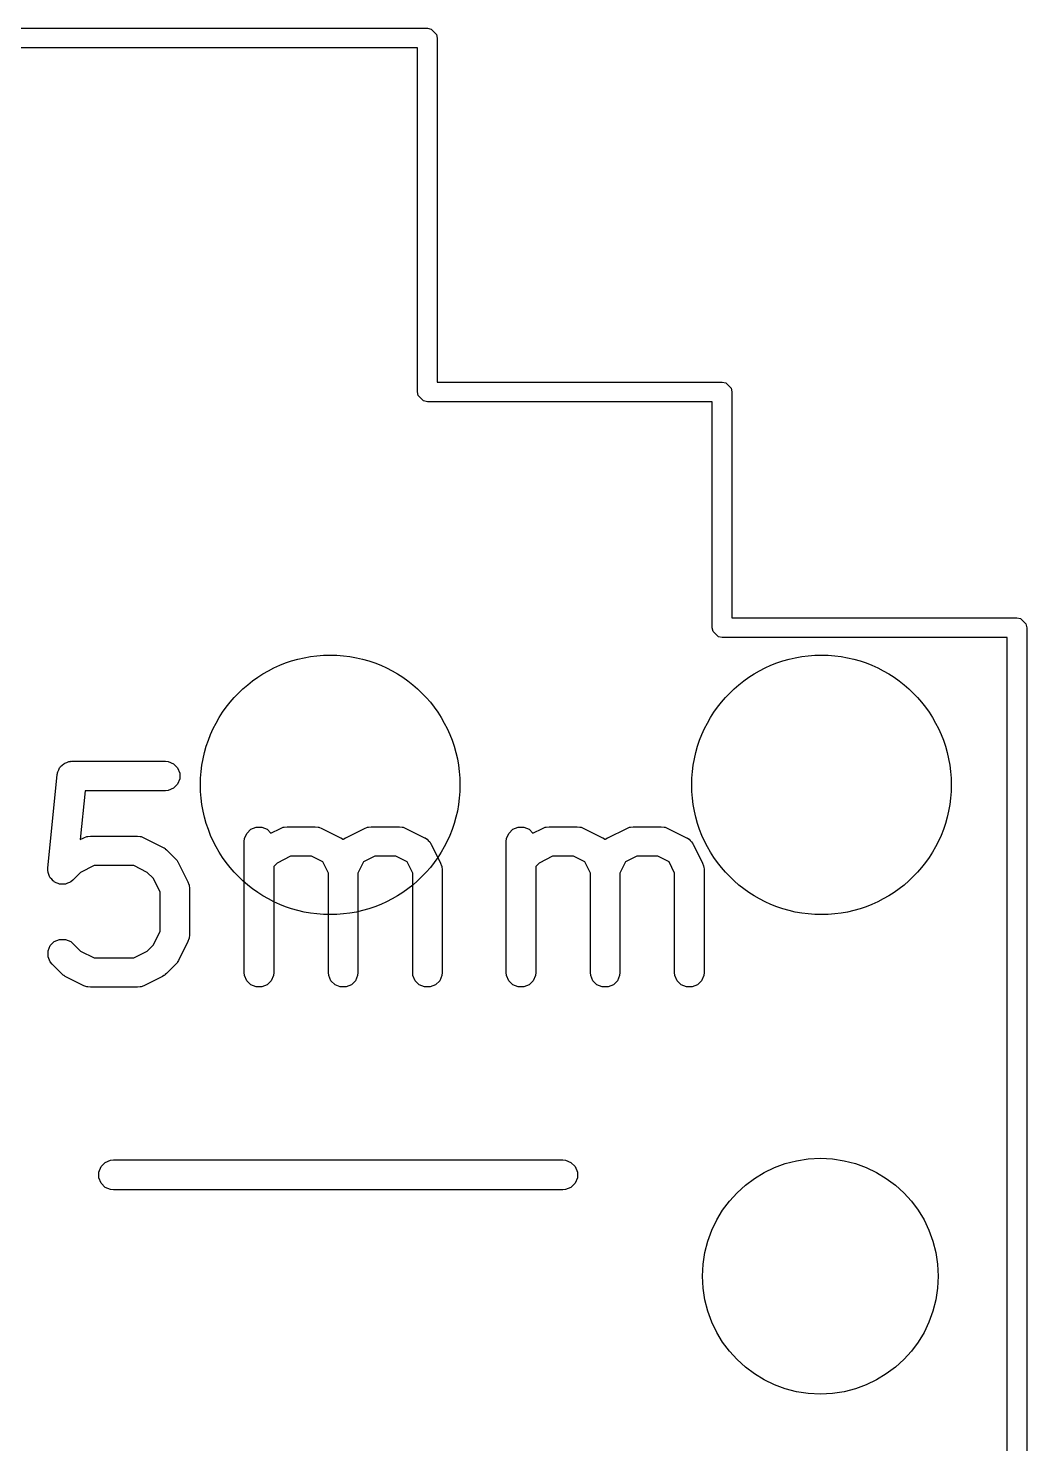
# Model space of a CAD drawing. Extents: x 0.58 to 7.69, y -5.21 to -0.56.
# Drawn here: x 3.5812 to 3.7813, y -0.9981 to -0.7146 of the extents above; entities that cross this region are included whole.
import ezdxf

# ---------------------------------------------------------------- set-up
doc = ezdxf.new("R2010")
doc.units = 0
doc.header["$MEASUREMENT"] = 0
doc.layers.add('BLACK', color=7, linetype='CONTINUOUS')

msp = doc.modelspace()

# ---------------------------------------------------------------- linework, layer by layer
at = {"layer": 'BLACK', "linetype": 'CONTINUOUS'}
for p, q in [((3.42498, -0.71457), (3.6612, -0.71457)), ((3.6612, -0.71457), (3.66195, -0.71472)), ((3.66195, -0.71472), (3.66302, -0.71578)), ((3.66302, -0.71578), (3.66317, -0.71654)), ((3.66317, -0.71654), (3.66317, -0.78543)), ((3.65923, -0.7185), (3.42695, -0.7185)), ((3.65923, -0.7874), (3.65923, -0.7185)), ((3.66317, -0.78543), (3.72026, -0.78543)), ((3.72026, -0.78543), (3.72101, -0.78558)), ((3.65938, -0.78815), (3.65923, -0.7874)), ((3.66045, -0.78922), (3.65938, -0.78815)), ((3.72101, -0.78558), (3.72207, -0.78665)), ((3.72207, -0.78665), (3.72222, -0.7874)), ((3.72222, -0.7874), (3.72222, -0.83268)), ((3.6612, -0.78937), (3.66045, -0.78922)), ((3.71829, -0.78937), (3.6612, -0.78937)), ((3.71829, -0.83465), (3.71829, -0.78937)), ((3.72222, -0.83268), (3.77931, -0.83268)), ((3.77931, -0.83268), (3.78006, -0.83283)), ((3.78006, -0.83283), (3.78113, -0.83389)), ((3.71844, -0.8354), (3.71829, -0.83465)), ((3.7195, -0.83646), (3.71844, -0.8354)), ((3.72026, -0.83661), (3.7195, -0.83646)), ((3.78113, -0.83389), (3.78128, -0.83465)), ((3.78128, -0.83465), (3.78128, -1.26772)), ((3.77734, -0.83661), (3.72026, -0.83661)), ((3.77734, -1.26575), (3.77734, -0.83661)), ((3.58801, -0.86221), (3.58832, -0.86191)), ((3.58832, -0.86191), (3.58846, -0.86185)), ((3.58846, -0.86185), (3.58857, -0.86176)), ((3.58857, -0.86176), (3.58898, -0.86163)), ((3.58898, -0.86163), (3.58938, -0.86147)), ((3.58938, -0.86147), (3.5896, -0.86145)), ((3.5896, -0.86145), (3.58967, -0.86142)), ((3.58967, -0.86142), (3.58975, -0.86143)), ((3.58975, -0.86143), (3.58996, -0.86141)), ((3.58996, -0.86141), (3.60871, -0.86141)), ((3.60871, -0.86141), (3.60928, -0.86147)), ((3.60928, -0.86147), (3.61035, -0.86191)), ((3.61035, -0.86191), (3.61116, -0.86272)), ((3.58515, -0.88282), (3.58702, -0.86407)), ((3.58702, -0.86407), (3.58706, -0.86386)), ((3.58706, -0.86379), (3.58709, -0.86372)), ((3.58706, -0.86386), (3.58706, -0.86379)), ((3.58709, -0.86372), (3.58714, -0.8635)), ((3.58714, -0.8635), (3.58734, -0.86312)), ((3.58734, -0.86312), (3.5875, -0.86272)), ((3.5875, -0.86272), (3.58761, -0.86262)), ((3.58761, -0.86262), (3.58768, -0.86249)), ((3.58768, -0.86249), (3.58801, -0.86221)), ((3.61116, -0.86272), (3.6116, -0.86379)), ((3.6116, -0.86379), (3.6116, -0.86494)), ((3.59263, -0.86732), (3.59165, -0.87709)), ((3.60871, -0.86732), (3.59263, -0.86732)), ((3.60928, -0.86726), (3.60871, -0.86732)), ((3.61035, -0.86682), (3.60928, -0.86726)), ((3.61116, -0.866), (3.61035, -0.86682)), ((3.6116, -0.86494), (3.61116, -0.866)), ((3.62456, -0.87691), (3.625, -0.87585)), ((3.625, -0.87585), (3.62581, -0.87503)), ((3.62581, -0.87503), (3.62688, -0.87459)), ((3.62688, -0.87459), (3.62803, -0.87459)), ((3.62803, -0.87459), (3.6291, -0.87503)), ((3.6291, -0.87503), (3.62986, -0.87579)), ((3.62986, -0.87579), (3.63176, -0.87485)), ((3.63176, -0.87485), (3.6323, -0.87464)), ((3.6323, -0.87464), (3.63241, -0.87463)), ((3.63241, -0.87463), (3.6325, -0.87459)), ((3.6325, -0.87459), (3.63308, -0.87453)), ((3.63308, -0.87453), (3.6387, -0.87453)), ((3.6387, -0.87453), (3.63928, -0.87459)), ((3.63928, -0.87459), (3.63938, -0.87463)), ((3.63938, -0.87463), (3.63948, -0.87464)), ((3.63948, -0.87464), (3.64002, -0.87485)), ((3.64002, -0.87485), (3.64377, -0.87672)), ((3.64488, -0.87672), (3.64863, -0.87485)), ((3.64863, -0.87485), (3.64917, -0.87464)), ((3.64917, -0.87464), (3.64928, -0.87463)), ((3.64928, -0.87463), (3.64938, -0.87459)), ((3.64938, -0.87459), (3.64995, -0.87453)), ((3.64995, -0.87453), (3.65558, -0.87453)), ((3.65558, -0.87453), (3.65615, -0.87459)), ((3.65615, -0.87459), (3.65625, -0.87463)), ((3.65625, -0.87463), (3.65636, -0.87464)), ((3.65636, -0.87464), (3.6569, -0.87485)), ((3.6569, -0.87485), (3.66065, -0.87672)), ((3.67705, -0.87691), (3.67749, -0.87585)), ((3.67749, -0.87585), (3.67831, -0.87503)), ((3.67831, -0.87503), (3.67937, -0.87459)), ((3.67937, -0.87459), (3.68052, -0.87459)), ((3.68052, -0.87459), (3.68159, -0.87503)), ((3.68159, -0.87503), (3.68235, -0.87579)), ((3.68235, -0.87579), (3.68425, -0.87485)), ((3.68425, -0.87485), (3.68479, -0.87464)), ((3.68479, -0.87464), (3.6849, -0.87463)), ((3.6849, -0.87463), (3.685, -0.87459)), ((3.685, -0.87459), (3.68557, -0.87453)), ((3.68557, -0.87453), (3.6912, -0.87453)), ((3.6912, -0.87453), (3.69177, -0.87459)), ((3.69177, -0.87459), (3.69187, -0.87463)), ((3.69187, -0.87463), (3.69198, -0.87464)), ((3.69198, -0.87464), (3.69252, -0.87485)), ((3.69252, -0.87485), (3.69627, -0.87672)), ((3.69738, -0.87672), (3.70113, -0.87485)), ((3.70113, -0.87485), (3.70167, -0.87464)), ((3.70167, -0.87464), (3.70177, -0.87463)), ((3.70177, -0.87463), (3.70187, -0.87459)), ((3.70187, -0.87459), (3.70245, -0.87453)), ((3.70245, -0.87453), (3.70807, -0.87453)), ((3.70807, -0.87453), (3.70865, -0.87459)), ((3.70865, -0.87459), (3.70874, -0.87463)), ((3.70874, -0.87463), (3.70885, -0.87464)), ((3.70885, -0.87464), (3.70939, -0.87485)), ((3.70939, -0.87485), (3.71314, -0.87672)), ((3.59165, -0.87709), (3.59239, -0.87672)), ((3.59239, -0.87672), (3.59293, -0.87651)), ((3.59293, -0.87651), (3.59304, -0.87651)), ((3.59304, -0.87651), (3.59313, -0.87647)), ((3.59313, -0.87647), (3.59371, -0.87641)), ((3.59371, -0.87641), (3.60308, -0.87641)), ((3.60308, -0.87641), (3.60366, -0.87647)), ((3.60366, -0.87647), (3.60376, -0.87651)), ((3.60376, -0.87651), (3.60386, -0.87651)), ((3.60386, -0.87651), (3.6044, -0.87672)), ((3.6044, -0.87672), (3.60815, -0.87859)), ((3.60815, -0.87859), (3.6084, -0.87875)), ((3.6084, -0.87875), (3.60847, -0.87878)), ((3.60847, -0.87878), (3.60855, -0.87885)), ((3.60855, -0.87885), (3.60864, -0.8789)), ((3.60864, -0.8789), (3.60869, -0.87896)), ((3.60869, -0.87896), (3.60892, -0.87915)), ((3.6245, -0.87749), (3.62456, -0.87691)), ((3.6245, -0.90373), (3.6245, -0.87749)), ((3.64377, -0.87672), (3.64387, -0.87678)), ((3.64387, -0.87678), (3.64392, -0.8768)), ((3.64392, -0.8768), (3.64397, -0.87684)), ((3.64397, -0.87684), (3.64426, -0.87703)), ((3.64426, -0.87703), (3.64433, -0.8771)), ((3.64433, -0.8771), (3.64439, -0.87703)), ((3.64439, -0.87703), (3.64468, -0.87684)), ((3.64468, -0.87684), (3.64474, -0.8768)), ((3.64474, -0.8768), (3.64479, -0.87678)), ((3.64479, -0.87678), (3.64488, -0.87672)), ((3.66065, -0.87672), (3.66074, -0.87678)), ((3.66074, -0.87678), (3.66079, -0.8768)), ((3.66079, -0.8768), (3.66084, -0.87684)), ((3.66084, -0.87684), (3.66114, -0.87703)), ((3.66114, -0.87703), (3.66138, -0.87731)), ((3.66138, -0.87731), (3.66166, -0.87755)), ((3.66166, -0.87755), (3.66184, -0.87784)), ((3.66184, -0.87784), (3.66189, -0.8779)), ((3.66189, -0.8779), (3.66191, -0.87794)), ((3.66191, -0.87794), (3.66197, -0.87804)), ((3.66197, -0.87804), (3.66384, -0.88179)), ((3.677, -0.87749), (3.67705, -0.87691)), ((3.677, -0.90373), (3.677, -0.87749)), ((3.69627, -0.87672), (3.69636, -0.87678)), ((3.69636, -0.87678), (3.69641, -0.8768)), ((3.69641, -0.8768), (3.69647, -0.87684)), ((3.69647, -0.87684), (3.69676, -0.87703)), ((3.69676, -0.87703), (3.69682, -0.8771)), ((3.69682, -0.8771), (3.69689, -0.87703)), ((3.69689, -0.87703), (3.69718, -0.87684)), ((3.69718, -0.87684), (3.69723, -0.8768)), ((3.69723, -0.8768), (3.69728, -0.87678)), ((3.69728, -0.87678), (3.69738, -0.87672)), ((3.71314, -0.87672), (3.71324, -0.87678)), ((3.71324, -0.87678), (3.71328, -0.8768)), ((3.71328, -0.8768), (3.71334, -0.87684)), ((3.71334, -0.87684), (3.71363, -0.87703)), ((3.71363, -0.87703), (3.71387, -0.87731)), ((3.71387, -0.87731), (3.71415, -0.87755)), ((3.71415, -0.87755), (3.71434, -0.87784)), ((3.71434, -0.87784), (3.71438, -0.8779)), ((3.71438, -0.8779), (3.7144, -0.87794)), ((3.7144, -0.87794), (3.71446, -0.87804)), ((3.71446, -0.87804), (3.71634, -0.88179)), ((3.60892, -0.87915), (3.6108, -0.88102)), ((3.6108, -0.88102), (3.61098, -0.88125)), ((3.61098, -0.88125), (3.61104, -0.8813)), ((3.61104, -0.8813), (3.6111, -0.88139)), ((3.6111, -0.88139), (3.61116, -0.88147)), ((3.61116, -0.88147), (3.61119, -0.88154)), ((3.61119, -0.88154), (3.61135, -0.88179)), ((3.61135, -0.88179), (3.61322, -0.88554)), ((3.63108, -0.88179), (3.63041, -0.88246)), ((3.63378, -0.88044), (3.63108, -0.88179)), ((3.63801, -0.88044), (3.63378, -0.88044)), ((3.64025, -0.88156), (3.63801, -0.88044)), ((3.64138, -0.88381), (3.64025, -0.88156)), ((3.6484, -0.88156), (3.64728, -0.88381)), ((3.65065, -0.88044), (3.6484, -0.88156)), ((3.65488, -0.88044), (3.65065, -0.88044)), ((3.65713, -0.88156), (3.65488, -0.88044)), ((3.65825, -0.88381), (3.65713, -0.88156)), ((3.66384, -0.88179), (3.66405, -0.88233)), ((3.68357, -0.88179), (3.6829, -0.88246)), ((3.68627, -0.88044), (3.68357, -0.88179)), ((3.6905, -0.88044), (3.68627, -0.88044)), ((3.69275, -0.88156), (3.6905, -0.88044)), ((3.69387, -0.88381), (3.69275, -0.88156)), ((3.7009, -0.88156), (3.69977, -0.88381)), ((3.70314, -0.88044), (3.7009, -0.88156)), ((3.70737, -0.88044), (3.70314, -0.88044)), ((3.70962, -0.88156), (3.70737, -0.88044)), ((3.71074, -0.88381), (3.70962, -0.88156)), ((3.71634, -0.88179), (3.71654, -0.88233)), ((3.58515, -0.8834), (3.58515, -0.88282)), ((3.58519, -0.88354), (3.58515, -0.8834)), ((3.58519, -0.88369), (3.58519, -0.88354)), ((3.58535, -0.88409), (3.58519, -0.88369)), ((3.58548, -0.8845), (3.58535, -0.88409)), ((3.58557, -0.88461), (3.58548, -0.8845)), ((3.58563, -0.88475), (3.58557, -0.88461)), ((3.59171, -0.88366), (3.59017, -0.8852)), ((3.59441, -0.88231), (3.59171, -0.88366)), ((3.60239, -0.88231), (3.59441, -0.88231)), ((3.60508, -0.88366), (3.60239, -0.88231)), ((3.60628, -0.88486), (3.60508, -0.88366)), ((3.63041, -0.88246), (3.63041, -0.90373)), ((3.64138, -0.90373), (3.64138, -0.88381)), ((3.64728, -0.88381), (3.64728, -0.90373)), ((3.65825, -0.90373), (3.65825, -0.88381)), ((3.66405, -0.88233), (3.66406, -0.88244)), ((3.66406, -0.88244), (3.6641, -0.88253)), ((3.6641, -0.88253), (3.66415, -0.88311)), ((3.66415, -0.88311), (3.66415, -0.90373)), ((3.6829, -0.88246), (3.6829, -0.90373)), ((3.69387, -0.90373), (3.69387, -0.88381)), ((3.69977, -0.88381), (3.69977, -0.90373)), ((3.71074, -0.90373), (3.71074, -0.88381)), ((3.71654, -0.88233), (3.71655, -0.88244)), ((3.71655, -0.88244), (3.71659, -0.88253)), ((3.71659, -0.88253), (3.71665, -0.88311)), ((3.71665, -0.88311), (3.71665, -0.90373)), ((3.58594, -0.88506), (3.58563, -0.88475)), ((3.58621, -0.88539), (3.58594, -0.88506)), ((3.58634, -0.88546), (3.58621, -0.88539)), ((3.58644, -0.88557), (3.58634, -0.88546)), ((3.58684, -0.88573), (3.58644, -0.88557)), ((3.58722, -0.88593), (3.58684, -0.88573)), ((3.58737, -0.88595), (3.58722, -0.88593)), ((3.58751, -0.88601), (3.58737, -0.88595)), ((3.58794, -0.88601), (3.58751, -0.88601)), ((3.58837, -0.88605), (3.58794, -0.88601)), ((3.58851, -0.88601), (3.58837, -0.88605)), ((3.58866, -0.88601), (3.58851, -0.88601)), ((3.58906, -0.88584), (3.58866, -0.88601)), ((3.58947, -0.88572), (3.58906, -0.88584)), ((3.58959, -0.88562), (3.58947, -0.88572)), ((3.58973, -0.88557), (3.58959, -0.88562)), ((3.59017, -0.8852), (3.58973, -0.88557)), ((3.60763, -0.88756), (3.60628, -0.88486)), ((3.61322, -0.88554), (3.61343, -0.88608)), ((3.61343, -0.88608), (3.61344, -0.88619)), ((3.61344, -0.88619), (3.61348, -0.88628)), ((3.61348, -0.88628), (3.61353, -0.88686)), ((3.61353, -0.88686), (3.61353, -0.89623)), ((3.60763, -0.89554), (3.60763, -0.88756)), ((3.60628, -0.89823), (3.60763, -0.89554)), ((3.58519, -0.89941), (3.58563, -0.89834)), ((3.58563, -0.89834), (3.58644, -0.89753)), ((3.58644, -0.89753), (3.58751, -0.89709)), ((3.58751, -0.89709), (3.58866, -0.89709)), ((3.58866, -0.89709), (3.58973, -0.89753)), ((3.58973, -0.89753), (3.59017, -0.8979)), ((3.59017, -0.8979), (3.59171, -0.89943)), ((3.60508, -0.89943), (3.60628, -0.89823)), ((3.61322, -0.89755), (3.61135, -0.9013)), ((3.61343, -0.89701), (3.61322, -0.89755)), ((3.61344, -0.89691), (3.61343, -0.89701)), ((3.61348, -0.89681), (3.61344, -0.89691)), ((3.61353, -0.89623), (3.61348, -0.89681)), ((3.58519, -0.90056), (3.58519, -0.89941)), ((3.58563, -0.90162), (3.58519, -0.90056)), ((3.586, -0.90207), (3.58563, -0.90162)), ((3.59171, -0.89943), (3.59441, -0.90078)), ((3.59441, -0.90078), (3.60239, -0.90078)), ((3.60239, -0.90078), (3.60508, -0.89943)), ((3.6111, -0.9017), (3.61104, -0.90179)), ((3.61116, -0.90162), (3.6111, -0.9017)), ((3.61119, -0.90155), (3.61116, -0.90162)), ((3.61135, -0.9013), (3.61119, -0.90155)), ((3.58787, -0.90395), (3.586, -0.90207)), ((3.5881, -0.90413), (3.58787, -0.90395)), ((3.58815, -0.90419), (3.5881, -0.90413)), ((3.58824, -0.90425), (3.58815, -0.90419)), ((3.58832, -0.90431), (3.58824, -0.90425)), ((3.58839, -0.90434), (3.58832, -0.90431)), ((3.58864, -0.9045), (3.58839, -0.90434)), ((3.59239, -0.90637), (3.58864, -0.9045)), ((3.60815, -0.9045), (3.6044, -0.90637)), ((3.6084, -0.90434), (3.60815, -0.9045)), ((3.60847, -0.90431), (3.6084, -0.90434)), ((3.60855, -0.90425), (3.60847, -0.90431)), ((3.60864, -0.90419), (3.60855, -0.90425)), ((3.60869, -0.90413), (3.60864, -0.90419)), ((3.60892, -0.90395), (3.60869, -0.90413)), ((3.6108, -0.90207), (3.60892, -0.90395)), ((3.61098, -0.90185), (3.6108, -0.90207)), ((3.61104, -0.90179), (3.61098, -0.90185)), ((3.62456, -0.90431), (3.6245, -0.90373)), ((3.625, -0.90537), (3.62456, -0.90431)), ((3.63035, -0.90431), (3.62991, -0.90537)), ((3.63041, -0.90373), (3.63035, -0.90431)), ((3.64143, -0.90431), (3.64138, -0.90373)), ((3.64187, -0.90537), (3.64143, -0.90431)), ((3.64722, -0.90431), (3.64678, -0.90537)), ((3.64728, -0.90373), (3.64722, -0.90431)), ((3.6583, -0.90431), (3.65825, -0.90373)), ((3.65875, -0.90537), (3.6583, -0.90431)), ((3.6641, -0.90431), (3.66366, -0.90537)), ((3.66415, -0.90373), (3.6641, -0.90431)), ((3.67705, -0.90431), (3.677, -0.90373)), ((3.67749, -0.90537), (3.67705, -0.90431)), ((3.68284, -0.90431), (3.6824, -0.90537)), ((3.6829, -0.90373), (3.68284, -0.90431)), ((3.69393, -0.90431), (3.69387, -0.90373)), ((3.69437, -0.90537), (3.69393, -0.90431)), ((3.69972, -0.90431), (3.69928, -0.90537)), ((3.69977, -0.90373), (3.69972, -0.90431)), ((3.7108, -0.90431), (3.71074, -0.90373)), ((3.71124, -0.90537), (3.7108, -0.90431)), ((3.71659, -0.90431), (3.71615, -0.90537)), ((3.71665, -0.90373), (3.71659, -0.90431)), ((3.59293, -0.90658), (3.59239, -0.90637)), ((3.59304, -0.90659), (3.59293, -0.90658)), ((3.59313, -0.90663), (3.59304, -0.90659)), ((3.59371, -0.90669), (3.59313, -0.90663)), ((3.60308, -0.90669), (3.59371, -0.90669)), ((3.60366, -0.90663), (3.60308, -0.90669)), ((3.60376, -0.90659), (3.60366, -0.90663)), ((3.60386, -0.90658), (3.60376, -0.90659)), ((3.6044, -0.90637), (3.60386, -0.90658)), ((3.62581, -0.90619), (3.625, -0.90537)), ((3.62688, -0.90663), (3.62581, -0.90619)), ((3.62803, -0.90663), (3.62688, -0.90663)), ((3.6291, -0.90619), (3.62803, -0.90663)), ((3.62991, -0.90537), (3.6291, -0.90619)), ((3.64269, -0.90619), (3.64187, -0.90537)), ((3.64375, -0.90663), (3.64269, -0.90619)), ((3.6449, -0.90663), (3.64375, -0.90663)), ((3.64597, -0.90619), (3.6449, -0.90663)), ((3.64678, -0.90537), (3.64597, -0.90619)), ((3.65956, -0.90619), (3.65875, -0.90537)), ((3.66062, -0.90663), (3.65956, -0.90619)), ((3.66178, -0.90663), (3.66062, -0.90663)), ((3.66284, -0.90619), (3.66178, -0.90663)), ((3.66366, -0.90537), (3.66284, -0.90619)), ((3.67831, -0.90619), (3.67749, -0.90537)), ((3.67937, -0.90663), (3.67831, -0.90619)), ((3.68052, -0.90663), (3.67937, -0.90663)), ((3.68159, -0.90619), (3.68052, -0.90663)), ((3.6824, -0.90537), (3.68159, -0.90619)), ((3.69518, -0.90619), (3.69437, -0.90537)), ((3.69625, -0.90663), (3.69518, -0.90619)), ((3.6974, -0.90663), (3.69625, -0.90663)), ((3.69846, -0.90619), (3.6974, -0.90663)), ((3.69928, -0.90537), (3.69846, -0.90619)), ((3.71205, -0.90619), (3.71124, -0.90537)), ((3.71312, -0.90663), (3.71205, -0.90619)), ((3.71427, -0.90663), (3.71312, -0.90663)), ((3.71533, -0.90619), (3.71427, -0.90663)), ((3.71615, -0.90537), (3.71533, -0.90619)), ((3.59664, -0.9418), (3.59772, -0.94135)), ((3.59772, -0.94135), (3.59831, -0.94129)), ((3.59831, -0.94129), (3.68831, -0.94129)), ((3.68831, -0.94129), (3.68889, -0.94135)), ((3.68889, -0.94135), (3.68997, -0.9418)), ((3.59536, -0.94371), (3.59581, -0.94262)), ((3.59536, -0.94488), (3.59536, -0.94371)), ((3.59581, -0.94262), (3.59664, -0.9418)), ((3.68997, -0.9418), (3.6908, -0.94262)), ((3.6908, -0.94262), (3.69125, -0.94371)), ((3.69125, -0.94371), (3.69125, -0.94488)), ((3.59581, -0.94596), (3.59536, -0.94488)), ((3.59664, -0.94679), (3.59581, -0.94596)), ((3.59772, -0.94723), (3.59664, -0.94679)), ((3.68997, -0.94679), (3.68889, -0.94723)), ((3.6908, -0.94596), (3.68997, -0.94679)), ((3.69125, -0.94488), (3.6908, -0.94596)), ((3.59831, -0.94729), (3.59772, -0.94723)), ((3.68831, -0.94729), (3.59831, -0.94729)), ((3.68889, -0.94723), (3.68831, -0.94729))]:
    msp.add_line(p, q, dxfattribs=at)
at = {"layer": 'BLACK'}
for centre, radius in [((3.64173, -0.86614), 0.026), ((3.74016, -0.86614), 0.026), ((3.73994, -0.96457), 0.02362)]:
    msp.add_circle(centre, radius, dxfattribs=at)

doc.saveas('drawing.dxf')
